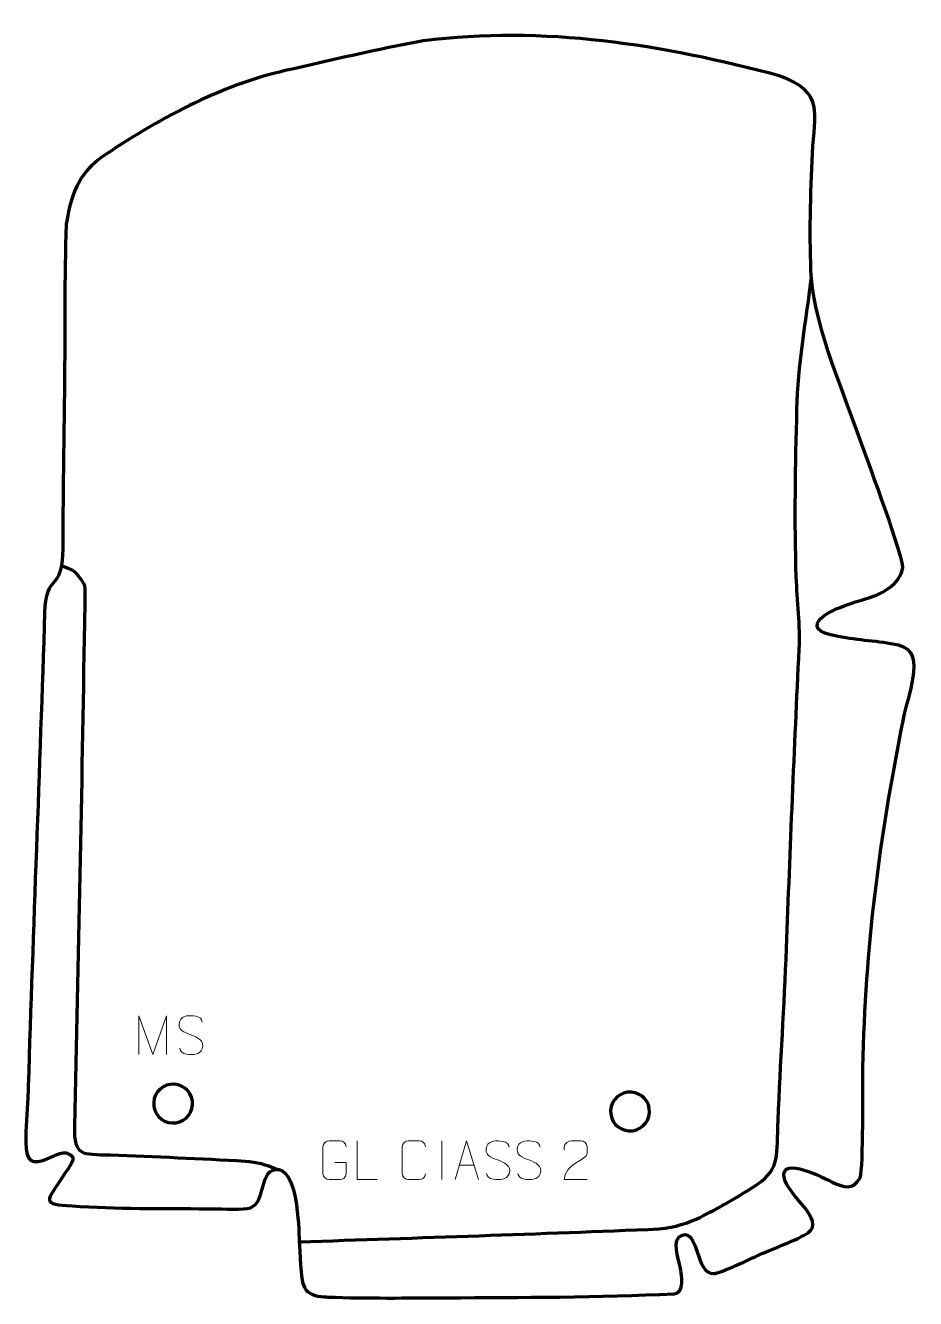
# Model space of a CAD drawing. Header units: millimetres. Extents: x 1141 to 1713, y -123 to 696.
import ezdxf

# ---------------------------------------------------------------- set-up
doc = ezdxf.new("R2010")
doc.units = ezdxf.units.MM
doc.header["$MEASUREMENT"] = 0
doc.layers.add('layer 2', color=7, linetype='Continuous')
doc.layers.add('layer 3', color=7, linetype='Continuous')

msp = doc.modelspace()

# ---------------------------------------------------------------- linework, layer by layer
at = {"layer": 'layer 2', "color": 142, "lineweight": 158}
for points, knots in [([(1317.0138, -86.1859), (1394.0591, -83.4933), (1471.2442, -81.0121), (1548.262, -77.8724), (1548.262, -77.8724), (1558.9454, -76.7568), (1567.0018, -74.0589), (1574.4448, -70.4577), (1574.4448, -70.4577), (1585.0349, -65.3337), (1601.4401, -56.0481), (1611.2875, -49.2334), (1611.2875, -49.2334), (1626.4718, -38.7248), (1623.8204, -30.4009), (1624.7912, -7.9185), (1624.7912, -7.9185), (1626.3835, 28.9559), (1628.797, 65.6125), (1630.2145, 102.577), (1630.2145, 102.577), (1632.674, 166.7165), (1635.2077, 230.848), (1638.4125, 294.9555), (1638.4125, 294.9555), (1639.1315, 309.3081), (1637.0383, 326.4747), (1636.5101, 341.2981), (1636.5101, 341.2981), (1635.2438, 376.8448), (1636.0537, 413.5784), (1636.9433, 449.1758), (1636.9433, 449.1758), (1637.6405, 477.0708), (1642.6063, 505.3381), (1646.1633, 533.0167), (1646.1633, 533.0167), (1646.1633, 533.0167), (1646.2016, 533.3171), (1646.2016, 533.3171)], [0, 0, 0, 0, 0.09090909, 0.09090909, 0.09090909, 0.09090909, 0.18181818, 0.18181818, 0.18181818, 0.18181818, 0.27272727, 0.27272727, 0.27272727, 0.27272727, 0.36363636, 0.36363636, 0.36363636, 0.36363636, 0.45454545, 0.45454545, 0.45454545, 0.45454545, 0.54545455, 0.54545455, 0.54545455, 0.54545455, 0.63636364, 0.63636364, 0.63636364, 0.63636364, 0.72727273, 0.72727273, 0.72727273, 0.72727273, 0.81818182, 0.81818182, 0.81818182, 0.81818182, 1, 1, 1, 1]), ([(1164.0727, 348.5743), (1164.0727, 348.5743), (1170.379, 346.4662), (1172.154, 345.0417), (1172.154, 345.0417), (1173.929, 343.6172), (1178.3729, 337.803), (1179.047, 335.6452), (1179.047, 335.6452), (1179.5431, 332.6134), (1178.8992, 315.4288), (1178.8421, 311.652), (1178.8421, 311.652), (1177.2046, 203.7736), (1175.0099, 96.0315), (1172.4999, -11.8279), (1172.4999, -11.8279), (1172.0424, -31.4885), (1177.2624, -29.5767), (1195.5503, -30.3184), (1195.5503, -30.3184), (1224.2882, -31.4903), (1253.5666, -32.4167), (1282.2296, -34.3154), (1282.2296, -34.3154), (1290.2096, -34.8441), (1295.161, -36.3172), (1302.5067, -39.3786)], [0, 0, 0, 0, 0.125, 0.125, 0.125, 0.125, 0.25, 0.25, 0.25, 0.25, 0.375, 0.375, 0.375, 0.375, 0.5, 0.5, 0.5, 0.5, 0.625, 0.625, 0.625, 0.625, 0.75, 0.75, 0.75, 0.75, 1, 1, 1, 1])]:
    msp.add_open_spline(points, degree=3, knots=knots, dxfattribs=at)
at = {"layer": 'layer 2', "color": 142, "lineweight": 200}
for points in [[(1235.2008, -9.7472), (1228.3081, -9.3606), (1223.0338, -3.4595), (1223.4204, 3.4332), (1223.4204, 3.4332), (1223.807, 10.3259), (1229.7081, 15.6002), (1236.6008, 15.2136), (1236.6008, 15.2136), (1243.4935, 14.827), (1248.7678, 8.9259), (1248.3812, 2.0332), (1248.3812, 2.0332), (1247.9946, -4.8594), (1242.0936, -10.1338), (1235.2008, -9.7472)], [(1528.9325, -14.8283), (1522.0398, -14.4417), (1516.7655, -8.5406), (1517.1521, -1.6479), (1517.1521, -1.6479), (1517.5387, 5.2447), (1523.4397, 10.5191), (1530.3325, 10.1325), (1530.3325, 10.1325), (1537.2252, 9.7459), (1542.4994, 3.8448), (1542.1129, -3.0479), (1542.1129, -3.0479), (1541.7263, -9.9406), (1535.8252, -15.2149), (1528.9325, -14.8283)]]:
    msp.add_open_spline(points, degree=3, knots=[0, 0, 0, 0, 0.2, 0.2, 0.2, 0.2, 0.4, 0.4, 0.4, 0.4, 0.6, 0.6, 0.6, 0.6, 1, 1, 1, 1], dxfattribs=at)
at = {"layer": 'layer 3', "color": 242, "lineweight": 158}
msp.add_open_spline([(1142.5077, 6.3268), (1142.6006, 8.85), (1142.6844, 11.373), (1142.7652, 13.8966), (1142.7652, 13.8966), (1145.9128, 115.5429), (1150.1452, 217.1405), (1153.303, 318.8013), (1153.303, 318.8013), (1153.9776, 340.5176), (1161.3595, 333.8744), (1164.0727, 348.5743), (1164.0727, 348.5743), (1165.6001, 356.8494), (1164.9739, 369.5803), (1165.0159, 378.3346), (1165.0159, 378.3346), (1165.2996, 406.9444), (1165.7439, 435.5524), (1166.0741, 464.1617), (1166.0741, 464.1617), (1166.4314, 498.6711), (1165.9123, 533.6705), (1167.2455, 568.107), (1167.2455, 568.107), (1170.7, 591.7811), (1178.1735, 602.6208), (1189.6943, 610.9409), (1189.6943, 610.9409), (1224.0092, 634.8279), (1267.0835, 657.7926), (1308.042, 666.8881), (1308.042, 666.8881), (1337.2442, 673.3703), (1367.3491, 680.772), (1396.7215, 685.9681), (1396.7215, 685.9681), (1473.8203, 695.9368), (1551.0343, 683.6025), (1625.5517, 663.5682), (1625.5517, 663.5682), (1654.9789, 653.0925), (1648.1882, 639.75), (1646.9093, 613.6999), (1646.9093, 613.6999), (1645.7914, 588.0852), (1644.7507, 558.7934), (1646.2016, 533.3171), (1646.2016, 533.3171), (1648.9285, 500.7048), (1667.9059, 457.6989), (1678.8584, 425.8637), (1678.8584, 425.8637), (1683.0044, 414.0154), (1705.4982, 354.4889), (1704.9256, 347.4242), (1704.9256, 347.4242), (1703.1396, 336.576), (1692.062, 330.7051), (1682.5818, 327.708), (1682.5818, 327.708), (1674.5719, 325.1757), (1653.6497, 319.833), (1650.1738, 311.652), (1650.1738, 311.652), (1647.6746, 305.7704), (1659.7578, 303.7815), (1663.4668, 303.0333), (1663.4668, 303.0333), (1676.3151, 300.442), (1689.3176, 300.2333), (1702.1626, 297.4436), (1702.1626, 297.4436), (1712.959, 294.9841), (1713.1683, 286.4577), (1711.7344, 276.7999), (1711.7344, 276.7999), (1710.1934, 267.2474), (1707.0432, 258.4351), (1705.1502, 248.8376), (1705.1502, 248.8376), (1690.0229, 172.3024), (1680.9235, 103.9041), (1679.3448, 25.7298), (1679.3448, 25.7298), (1679.1298, 13.3586), (1679.8658, -36.9748), (1677.578, -44.9566), (1677.578, -44.9566), (1672.6565, -53.2353), (1667.5728, -51.4504), (1659.6421, -47.7235), (1659.6421, -47.7235), (1655.0794, -45.5792), (1626.1505, -30.1986), (1628.6836, -44.8644), (1628.6836, -44.8644), (1630.6276, -56.12), (1655.7624, -72.0165), (1644.122, -80.347), (1644.122, -80.347), (1637.1143, -84.9018), (1621.3553, -90.6167), (1612.73, -94.5098), (1612.73, -94.5098), (1607.5555, -96.9206), (1587.6381, -106.4707), (1583.3453, -106.597), (1583.3453, -106.597), (1571.6628, -106.9404), (1573.9224, -78.6396), (1563.2755, -81.7849), (1563.2755, -81.7849), (1555.7808, -83.9991), (1560.9204, -97.4436), (1562.0264, -103.0562), (1562.0264, -103.0562), (1562.9088, -107.5352), (1565.0944, -119.1765), (1557.9423, -119.5278), (1557.9423, -119.5278), (1509.6588, -121.8991), (1459.9117, -121.9126), (1411.5378, -122.1071), (1411.5378, -122.1071), (1386.5722, -122.2075), (1360.2139, -122.6213), (1335.3147, -121.6507), (1335.3147, -121.6507), (1334.4785, -121.6182), (1333.6461, -121.5787), (1332.8105, -121.5338), (1332.8105, -121.5338), (1327.574, -121.2347), (1322.5362, -119.9276), (1320.2664, -115.4446), (1320.2664, -115.4446), (1317.5211, -110.0224), (1317.3991, -92.5853), (1316.9782, -85.5546), (1316.9782, -85.5546), (1316.5672, -76.5564), (1316.0816, -37.1844), (1301.2258, -39.6638), (1301.2258, -39.6638), (1291.047, -41.3626), (1295.8951, -63.3186), (1283.482, -64.7555), (1283.482, -64.7555), (1277.604, -65.436), (1264.2523, -64.8951), (1257.9759, -64.8659), (1257.9759, -64.8659), (1229.4895, -64.7492), (1199.2309, -64.9788), (1170.9425, -63.0454), (1170.9425, -63.0454), (1151.3797, -61.8487), (1153.9856, -60.7512), (1164.9964, -44.1241), (1164.9964, -44.1241), (1168.1658, -39.338), (1171.1683, -35.6497), (1171.5197, -33.1516), (1171.5197, -33.1516), (1171.8525, -30.7868), (1168.7492, -29.0546), (1166.0871, -28.9026), (1166.0871, -28.9026), (1163.4316, -28.7511), (1161.2239, -30.1736), (1156.0174, -32.3813), (1156.0174, -32.3813), (1145.0909, -37.0144), (1141.4057, -35.0561), (1141.1644, -22.3561), (1141.1644, -22.3561), (1140.9974, -13.5645), (1142.0778, -2.691), (1142.5077, 6.3268)], degree=3, knots=[0, 0, 0, 0, 0.02173913, 0.02173913, 0.02173913, 0.02173913, 0.04347826, 0.04347826, 0.04347826, 0.04347826, 0.06521739, 0.06521739, 0.06521739, 0.06521739, 0.08695652, 0.08695652, 0.08695652, 0.08695652, 0.10869565, 0.10869565, 0.10869565, 0.10869565, 0.13043478, 0.13043478, 0.13043478, 0.13043478, 0.15217391, 0.15217391, 0.15217391, 0.15217391, 0.17391304, 0.17391304, 0.17391304, 0.17391304, 0.19565217, 0.19565217, 0.19565217, 0.19565217, 0.2173913, 0.2173913, 0.2173913, 0.2173913, 0.23913043, 0.23913043, 0.23913043, 0.23913043, 0.26086957, 0.26086957, 0.26086957, 0.26086957, 0.2826087, 0.2826087, 0.2826087, 0.2826087, 0.30434783, 0.30434783, 0.30434783, 0.30434783, 0.32608696, 0.32608696, 0.32608696, 0.32608696, 0.34782609, 0.34782609, 0.34782609, 0.34782609, 0.36956522, 0.36956522, 0.36956522, 0.36956522, 0.39130435, 0.39130435, 0.39130435, 0.39130435, 0.41304348, 0.41304348, 0.41304348, 0.41304348, 0.43478261, 0.43478261, 0.43478261, 0.43478261, 0.45652174, 0.45652174, 0.45652174, 0.45652174, 0.47826087, 0.47826087, 0.47826087, 0.47826087, 0.5, 0.5, 0.5, 0.5, 0.52173913, 0.52173913, 0.52173913, 0.52173913, 0.54347826, 0.54347826, 0.54347826, 0.54347826, 0.56521739, 0.56521739, 0.56521739, 0.56521739, 0.58695652, 0.58695652, 0.58695652, 0.58695652, 0.60869565, 0.60869565, 0.60869565, 0.60869565, 0.63043478, 0.63043478, 0.63043478, 0.63043478, 0.65217391, 0.65217391, 0.65217391, 0.65217391, 0.67391304, 0.67391304, 0.67391304, 0.67391304, 0.69565217, 0.69565217, 0.69565217, 0.69565217, 0.7173913, 0.7173913, 0.7173913, 0.7173913, 0.73913043, 0.73913043, 0.73913043, 0.73913043, 0.76086957, 0.76086957, 0.76086957, 0.76086957, 0.7826087, 0.7826087, 0.7826087, 0.7826087, 0.80434783, 0.80434783, 0.80434783, 0.80434783, 0.82608696, 0.82608696, 0.82608696, 0.82608696, 0.84782609, 0.84782609, 0.84782609, 0.84782609, 0.86956522, 0.86956522, 0.86956522, 0.86956522, 0.89130435, 0.89130435, 0.89130435, 0.89130435, 0.91304348, 0.91304348, 0.91304348, 0.91304348, 0.93478261, 0.93478261, 0.93478261, 0.93478261, 0.95652174, 0.95652174, 0.95652174, 0.95652174, 1, 1, 1, 1], dxfattribs=at)
at = {"layer": 'layer 3', "color": 250, "lineweight": 9}
for points, knots in [([(1213.9728, 34.2704), (1213.9728, 34.2704), (1213.9728, 59.2283), (1213.9728, 59.2283), (1213.9728, 59.2283), (1213.9728, 59.2283), (1222.8979, 34.2704), (1222.8979, 34.2704), (1222.8979, 34.2704), (1222.8979, 34.2704), (1231.6578, 59.2278), (1231.6578, 59.2278), (1231.6578, 59.2278), (1231.6578, 59.2278), (1231.6578, 34.2704), (1231.6578, 34.2704)], [0, 0, 0, 0, 0.2, 0.2, 0.2, 0.2, 0.4, 0.4, 0.4, 0.4, 0.6, 0.6, 0.6, 0.6, 1, 1, 1, 1]), ([(1247.365, 46.9203), (1243.1167, 48.3907), (1238.2086, 50.1865), (1240.2137, 55.7068), (1240.2137, 55.7068), (1241.7172, 59.8467), (1246.9308, 59.4582), (1250.5344, 58.8571), (1250.5344, 58.8571), (1253.395, 58.3799), (1254.2597, 57.1667), (1254.5703, 55.0826)], [0, 0, 0, 0, 0.25, 0.25, 0.25, 0.25, 0.5, 0.5, 0.5, 0.5, 1, 1, 1, 1]), ([(1247.365, 46.9202), (1251.3836, 45.2735), (1256.4131, 43.3852), (1254.5791, 38.0249), (1254.5791, 38.0249), (1253.1193, 33.7585), (1248.2085, 34.0152), (1244.4824, 34.5699), (1244.4824, 34.5699), (1241.7324, 34.9797), (1240.5115, 36.1932), (1240.1335, 38.3054)], [0, 0, 0, 0, 0.25, 0.25, 0.25, 0.25, 0.5, 0.5, 0.5, 0.5, 1, 1, 1, 1]), ([(1339.9204, -35.1836), (1339.9204, -35.1836), (1347.0885, -35.1836), (1347.0885, -35.1836), (1347.0885, -35.1836), (1347.0885, -35.1836), (1347.0885, -42.3517), (1347.0885, -42.3517), (1347.0885, -42.3517), (1346.9488, -44.6751), (1345.2716, -46.1547), (1343.1238, -46.1655), (1343.1238, -46.1655), (1340.792, -46.1651), (1338.46, -46.1651), (1336.1285, -46.1655), (1336.1285, -46.1655), (1334.2036, -46.2709), (1332.2314, -44.3864), (1332.2426, -42.3691), (1332.2426, -42.3691), (1332.243, -36.599), (1332.243, -30.8293), (1332.2426, -25.06), (1332.2426, -25.06), (1332.2468, -22.9219), (1333.9936, -21.2027), (1336.1459, -21.2161), (1336.1459, -21.2161), (1338.4716, -21.2161), (1340.7977, -21.2161), (1343.1238, -21.2161), (1343.1238, -21.2161), (1345.0705, -21.1807), (1347.0619, -22.6722), (1347.0885, -25.1099)], [0, 0, 0, 0, 0.1, 0.1, 0.1, 0.1, 0.2, 0.2, 0.2, 0.2, 0.3, 0.3, 0.3, 0.3, 0.4, 0.4, 0.4, 0.4, 0.5, 0.5, 0.5, 0.5, 0.6, 0.6, 0.6, 0.6, 0.7, 0.7, 0.7, 0.7, 0.8, 0.8, 0.8, 0.8, 1, 1, 1, 1]), ([(1367.14, -46.1694), (1367.14, -46.1694), (1354.1909, -46.1694), (1354.1909, -46.1694), (1354.1909, -46.1694), (1354.1909, -46.1694), (1354.1909, -21.2158), (1354.1909, -21.2158)], [0, 0, 0, 0, 0.33333333, 0.33333333, 0.33333333, 0.33333333, 1, 1, 1, 1]), ([(1398.0885, -42.3516), (1397.9487, -44.675), (1396.2715, -46.1546), (1394.1238, -46.1654), (1394.1238, -46.1654), (1391.7919, -46.165), (1389.46, -46.165), (1387.1285, -46.1654), (1387.1285, -46.1654), (1385.2035, -46.2708), (1383.2314, -44.3863), (1383.2426, -42.369), (1383.2426, -42.369), (1383.243, -36.5989), (1383.243, -30.8292), (1383.2426, -25.0599), (1383.2426, -25.0599), (1383.2468, -22.9218), (1384.9935, -21.2026), (1387.1459, -21.2161), (1387.1459, -21.2161), (1389.4716, -21.2161), (1391.7977, -21.2161), (1394.1238, -21.2161), (1394.1238, -21.2161), (1396.0704, -21.1806), (1398.0618, -22.6721), (1398.0885, -25.1097)], [0, 0, 0, 0, 0.125, 0.125, 0.125, 0.125, 0.25, 0.25, 0.25, 0.25, 0.375, 0.375, 0.375, 0.375, 0.5, 0.5, 0.5, 0.5, 0.625, 0.625, 0.625, 0.625, 0.75, 0.75, 0.75, 0.75, 1, 1, 1, 1]), ([(1417.195, -46.1693), (1417.195, -46.1693), (1424.566, -21.2158), (1424.566, -21.2158), (1424.566, -21.2158), (1424.566, -21.2158), (1432.1359, -46.1693), (1432.1359, -46.1693)], [0, 0, 0, 0, 0.33333333, 0.33333333, 0.33333333, 0.33333333, 1, 1, 1, 1]), ([(1444.671, -33.5187), (1440.4227, -32.0483), (1435.5146, -30.2525), (1437.5197, -24.7322), (1437.5197, -24.7322), (1439.0232, -20.5923), (1444.2368, -20.9808), (1447.8404, -21.5819), (1447.8404, -21.5819), (1450.701, -22.0591), (1451.5657, -23.2723), (1451.8763, -25.3564)], [0, 0, 0, 0, 0.25, 0.25, 0.25, 0.25, 0.5, 0.5, 0.5, 0.5, 1, 1, 1, 1]), ([(1464.671, -33.5187), (1460.4227, -32.0483), (1455.5146, -30.2525), (1457.5197, -24.7322), (1457.5197, -24.7322), (1459.0232, -20.5923), (1464.2368, -20.9808), (1467.8404, -21.5819), (1467.8404, -21.5819), (1470.701, -22.0591), (1471.5657, -23.2723), (1471.8763, -25.3564)], [0, 0, 0, 0, 0.25, 0.25, 0.25, 0.25, 0.5, 0.5, 0.5, 0.5, 1, 1, 1, 1]), ([(1502.037, -46.1797), (1497.1226, -46.1794), (1492.2082, -46.1794), (1487.2941, -46.1797), (1487.2941, -46.1797), (1487.2941, -36.2474), (1501.9451, -33.6062), (1502.037, -29.2959), (1502.037, -29.2959), (1502.0367, -27.8718), (1502.0367, -26.4481), (1502.037, -25.0248), (1502.037, -25.0248), (1502.0201, -22.9477), (1499.8973, -21.2229), (1498.2263, -21.2056), (1498.2263, -21.2056), (1496.1531, -21.206), (1494.0802, -21.206), (1492.0078, -21.2056), (1492.0078, -21.2056), (1490.1857, -21.1891), (1487.361, -22.9812), (1487.2941, -25.0748), (1487.2941, -25.0748), (1487.2941, -25.0748), (1487.2941, -27.1296), (1487.2941, -27.1296)], [0, 0, 0, 0, 0.125, 0.125, 0.125, 0.125, 0.25, 0.25, 0.25, 0.25, 0.375, 0.375, 0.375, 0.375, 0.5, 0.5, 0.5, 0.5, 0.625, 0.625, 0.625, 0.625, 0.75, 0.75, 0.75, 0.75, 1, 1, 1, 1]), ([(1444.671, -33.5188), (1448.6896, -35.1655), (1453.7191, -37.0538), (1451.8851, -42.4141), (1451.8851, -42.4141), (1450.4253, -46.6805), (1445.5145, -46.4238), (1441.7884, -45.8691), (1441.7884, -45.8691), (1439.0384, -45.4593), (1437.8175, -44.2458), (1437.4395, -42.1336)], [0, 0, 0, 0, 0.25, 0.25, 0.25, 0.25, 0.5, 0.5, 0.5, 0.5, 1, 1, 1, 1]), ([(1464.671, -33.5188), (1468.6896, -35.1655), (1473.7191, -37.0538), (1471.8851, -42.4141), (1471.8851, -42.4141), (1470.4253, -46.6805), (1465.5145, -46.4238), (1461.7884, -45.8691), (1461.7884, -45.8691), (1459.0384, -45.4593), (1457.8175, -44.2458), (1457.4395, -42.1336)], [0, 0, 0, 0, 0.25, 0.25, 0.25, 0.25, 0.5, 0.5, 0.5, 0.5, 1, 1, 1, 1])]:
    msp.add_open_spline(points, degree=3, knots=knots, dxfattribs=at)
for points in [[(1408.6655, -21.2055), (1408.6655, -21.2055), (1408.6655, -46.1796), (1408.6655, -46.1796)], [(1419.9176, -36.9199), (1419.9176, -36.9199), (1429.4133, -36.9199), (1429.4133, -36.9199)]]:
    msp.add_open_spline(points, degree=3, dxfattribs=at)

doc.saveas('drawing.dxf')
